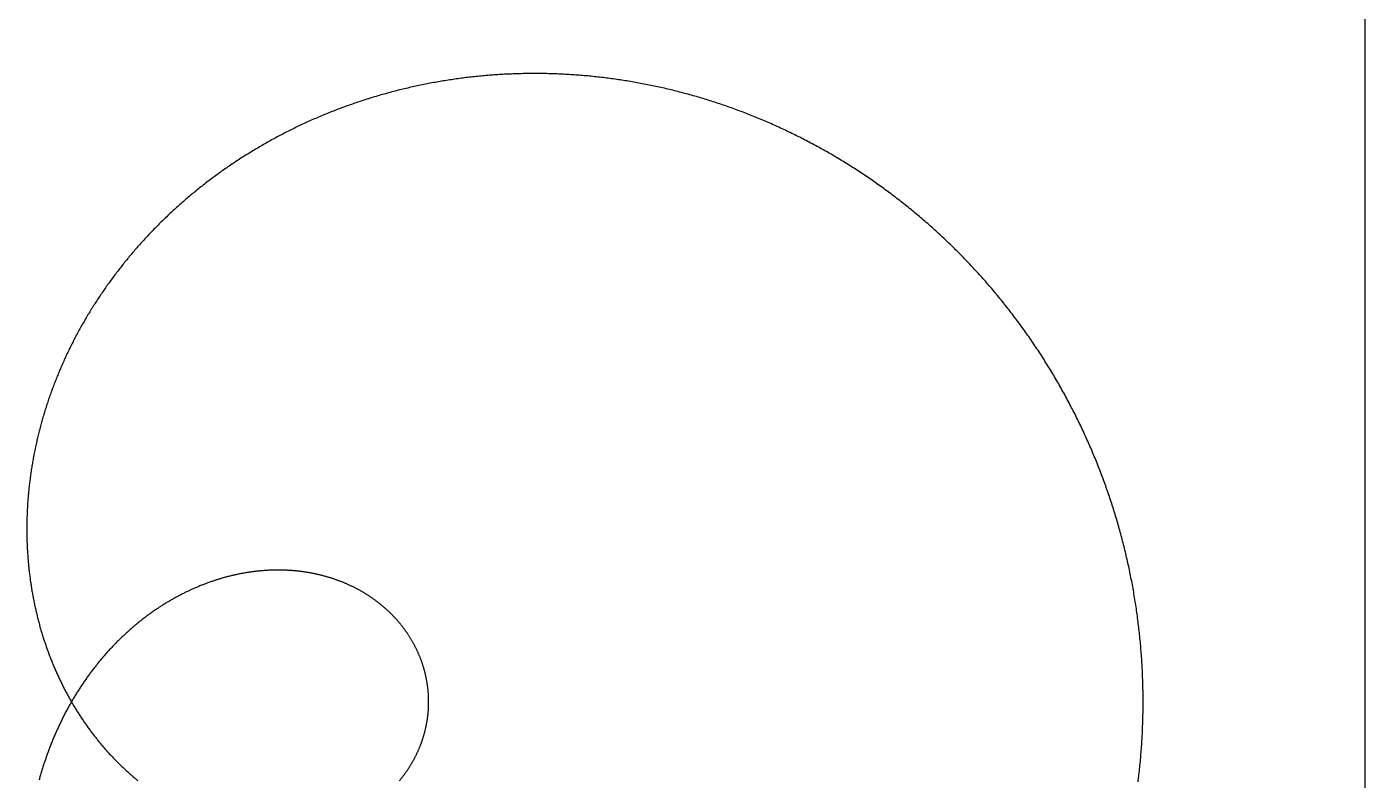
# Model space of a CAD drawing. Header units: metres. Extents: x 0 to 80, y 0 to 80.
# Drawn here: x 57.13 to 80, y 38.66 to 51.54 of the extents above; entities that cross this region are included whole.
import ezdxf

# ---------------------------------------------------------------- set-up
doc = ezdxf.new("R2010")
doc.units = ezdxf.units.M

msp = doc.modelspace()

# ---------------------------------------------------------------- linework, layer by layer
msp.add_line((80, 0), (80, 80))
at = {"layer": 'ENGRAVE'}
for points in [[(76.118854, 38.629493), (76.122793, 38.661192), (76.12664, 38.692903), (76.130395, 38.724626), (76.134058, 38.756361), (76.137628, 38.788107), (76.141106, 38.819864), (76.144492, 38.851632), (76.147785, 38.88341), (76.150986, 38.915199), (76.154095, 38.946997), (76.157111, 38.978805), (76.160035, 39.010622), (76.162866, 39.042449), (76.165605, 39.074284), (76.168251, 39.106128), (76.170804, 39.137979), (76.173265, 39.169839), (76.175633, 39.201706), (76.177909, 39.233581), (76.180091, 39.265462), (76.182182, 39.297351), (76.184179, 39.329245), (76.186083, 39.361146), (76.187895, 39.393053), (76.189614, 39.424965), (76.19124, 39.456882), (76.192774, 39.488805), (76.194214, 39.520732), (76.195562, 39.552663), (76.196817, 39.584599), (76.197979, 39.616538), (76.199048, 39.648481), (76.200024, 39.680427), (76.200907, 39.712376), (76.201697, 39.744328), (76.202394, 39.776282), (76.202998, 39.808238), (76.20351, 39.840195), (76.203928, 39.872154), (76.204253, 39.904115), (76.204486, 39.936076), (76.204625, 39.968038), (76.204672, 40), (76.204625, 40.031962), (76.204486, 40.063924), (76.204253, 40.095885), (76.203928, 40.127846), (76.20351, 40.159805), (76.202998, 40.191762), (76.202394, 40.223718), (76.201697, 40.255672), (76.200907, 40.287624), (76.200024, 40.319573), (76.199048, 40.351519), (76.197979, 40.383462), (76.196817, 40.415401), (76.195562, 40.447337), (76.194214, 40.479268), (76.192774, 40.511195), (76.19124, 40.543118), (76.189614, 40.575035), (76.187895, 40.606947), (76.186083, 40.638854), (76.184179, 40.670755), (76.182182, 40.702649), (76.180091, 40.734538), (76.177909, 40.766419), (76.175633, 40.798294), (76.173265, 40.830161), (76.170804, 40.862021), (76.168251, 40.893872), (76.165605, 40.925716), (76.162866, 40.957551), (76.160035, 40.989378), (76.157111, 41.021195), (76.154095, 41.053003), (76.150986, 41.084801), (76.147785, 41.11659), (76.144492, 41.148368), (76.141106, 41.180136), (76.137628, 41.211893), (76.134058, 41.243639), (76.130395, 41.275374), (76.12664, 41.307097), (76.122793, 41.338808), (76.118854, 41.370507), (76.114823, 41.402193), (76.1107, 41.433866), (76.106485, 41.465527), (76.102178, 41.497174), (76.097778, 41.528807), (76.093287, 41.560426), (76.088705, 41.592032), (76.08403, 41.623622), (76.079264, 41.655198), (76.074406, 41.686759), (76.069456, 41.718304), (76.064415, 41.749833), (76.059282, 41.781347), (76.054058, 41.812844), (76.048743, 41.844325), (76.043336, 41.875789), (76.037838, 41.907236), (76.032248, 41.938665), (76.026567, 41.970077), (76.020796, 42.001471), (76.014933, 42.032846), (76.008979, 42.064203), (76.002934, 42.095541), (75.996798, 42.12686), (75.990572, 42.15816), (75.984255, 42.18944), (75.977847, 42.2207), (75.971348, 42.251939), (75.964759, 42.283158), (75.958079, 42.314357), (75.951309, 42.345534), (75.944449, 42.376689), (75.937498, 42.407824), (75.930457, 42.438936), (75.923326, 42.470026), (75.916105, 42.501093), (75.908794, 42.532137), (75.901393, 42.563159), (75.893902, 42.594157), (75.886321, 42.625131), (75.878651, 42.656082), (75.870891, 42.687008), (75.863042, 42.71791), (75.855103, 42.748787), (75.847075, 42.779639), (75.838957, 42.810465), (75.830751, 42.841266), (75.822455, 42.872042), (75.81407, 42.902791), (75.805596, 42.933513), (75.797034, 42.964209), (75.788382, 42.994878), (75.779642, 43.025519), (75.770814, 43.056133), (75.761897, 43.086719), (75.752891, 43.117277), (75.743798, 43.147806), (75.734616, 43.178307), (75.725346, 43.208779), (75.715988, 43.239222), (75.706542, 43.269635), (75.697008, 43.300019), (75.687386, 43.330372), (75.677677, 43.360695), (75.66788, 43.390988), (75.657996, 43.421249), (75.648025, 43.45148), (75.637966, 43.481679), (75.627821, 43.511846), (75.617588, 43.541982), (75.607268, 43.572085), (75.596862, 43.602156), (75.586369, 43.632194), (75.575789, 43.662199), (75.565123, 43.69217), (75.55437, 43.722108), (75.543531, 43.752013), (75.532606, 43.781883), (75.521595, 43.811718), (75.510498, 43.841519), (75.499316, 43.871285), (75.488047, 43.901016), (75.476693, 43.930712), (75.465254, 43.960371), (75.453729, 43.989995), (75.44212, 44.019583), (75.430425, 44.049134), (75.418645, 44.078648), (75.40678, 44.108125), (75.39483, 44.137565), (75.382796, 44.166967), (75.370677, 44.196331), (75.358474, 44.225657), (75.346187, 44.254945), (75.333816, 44.284195), (75.321361, 44.313405), (75.308822, 44.342576), (75.296199, 44.371708), (75.283492, 44.4008), (75.270702, 44.429852), (75.257829, 44.458864), (75.244873, 44.487836), (75.231833, 44.516766), (75.218711, 44.545656), (75.205506, 44.574505), (75.192218, 44.603312), (75.178848, 44.632077), (75.165395, 44.660801), (75.15186, 44.689482), (75.138243, 44.71812), (75.124544, 44.746716), (75.110763, 44.775269), (75.096901, 44.803778), (75.082957, 44.832244), (75.068931, 44.860667), (75.054825, 44.889045), (75.040637, 44.917379), (75.026368, 44.945668), (75.012019, 44.973912), (74.997589, 45.002112), (74.983078, 45.030266), (74.968487, 45.058375), (74.953816, 45.086438), (74.939065, 45.114454), (74.924233, 45.142425), (74.909322, 45.170349), (74.894332, 45.198226), (74.879262, 45.226056), (74.864113, 45.253839), (74.848884, 45.281575), (74.833577, 45.309262), (74.818191, 45.336902), (74.802726, 45.364493), (74.787182, 45.392036), (74.771561, 45.41953), (74.755861, 45.446975), (74.740083, 45.474371), (74.724227, 45.501718), (74.708294, 45.529015), (74.692283, 45.556261), (74.676194, 45.583458), (74.660029, 45.610604), (74.643786, 45.6377), (74.627467, 45.664744), (74.61107, 45.691738), (74.594598, 45.71868), (74.578049, 45.745571), (74.561423, 45.772409), (74.544722, 45.799196), (74.527945, 45.82593), (74.511092, 45.852612), (74.494164, 45.879241), (74.47716, 45.905817), (74.460081, 45.932339), (74.442927, 45.958808), (74.425699, 45.985224), (74.408396, 46.011586), (74.391018, 46.037893), (74.373566, 46.064146), (74.35604, 46.090344), (74.33844, 46.116488), (74.320766, 46.142576), (74.303019, 46.168609), (74.285198, 46.194587), (74.267305, 46.220509), (74.249338, 46.246374), (74.231298, 46.272184), (74.213186, 46.297937), (74.195001, 46.323634), (74.176744, 46.349273), (74.158415, 46.374856), (74.140014, 46.400381), (74.121542, 46.425849), (74.102997, 46.451259), (74.084382, 46.476611), (74.065695, 46.501904), (74.046938, 46.52714), (74.028109, 46.552316), (74.009211, 46.577434), (73.990241, 46.602493), (73.971202, 46.627492), (73.952093, 46.652432), (73.932914, 46.677313), (73.913665, 46.702133), (73.894347, 46.726893), (73.87496, 46.751593), (73.855504, 46.776233), (73.835979, 46.800811), (73.816385, 46.825329), (73.796723, 46.849785), (73.776993, 46.87418), (73.757195, 46.898513), (73.737329, 46.922785), (73.717395, 46.946994), (73.697394, 46.971142), (73.677326, 46.995227), (73.657191, 47.019249), (73.63699, 47.043208), (73.616721, 47.067105), (73.596387, 47.090938), (73.575986, 47.114708), (73.555519, 47.138414), (73.534987, 47.162056), (73.514389, 47.185634), (73.493726, 47.209148), (73.472997, 47.232597), (73.452204, 47.255982), (73.431346, 47.279302), (73.410424, 47.302557), (73.389437, 47.325747), (73.368387, 47.348871), (73.347273, 47.37193), (73.326095, 47.394923), (73.304853, 47.41785), (73.283549, 47.44071), (73.262181, 47.463505), (73.240751, 47.486232), (73.219258, 47.508893), (73.197703, 47.531487), (73.176086, 47.554014), (73.154408, 47.576474), (73.132667, 47.598866), (73.110865, 47.62119), (73.089002, 47.643447), (73.067078, 47.665635), (73.045093, 47.687755), (73.023048, 47.709807), (73.000942, 47.73179), (72.978777, 47.753704), (72.956551, 47.77555), (72.934266, 47.797326), (72.911922, 47.819032), (72.889518, 47.84067), (72.867056, 47.862237), (72.844534, 47.883735), (72.821955, 47.905163), (72.799317, 47.92652), (72.776621, 47.947807), (72.753867, 47.969024), (72.731056, 47.99017), (72.708187, 48.011245), (72.685261, 48.032248), (72.662279, 48.053181), (72.63924, 48.074042), (72.616144, 48.094832), (72.592993, 48.115549), (72.569785, 48.136195), (72.546522, 48.156769), (72.523203, 48.17727), (72.499829, 48.1977), (72.4764, 48.218056), (72.452916, 48.23834), (72.429378, 48.258551), (72.405786, 48.278688), (72.382139, 48.298753), (72.358439, 48.318744), (72.334686, 48.338662), (72.310879, 48.358505), (72.287019, 48.378275), (72.263106, 48.397971), (72.23914, 48.417593), (72.215123, 48.437141), (72.191053, 48.456613), (72.166931, 48.476012), (72.142758, 48.495335), (72.118533, 48.514584), (72.094257, 48.533757), (72.069931, 48.552856), (72.045554, 48.571878), (72.021126, 48.590826), (71.996648, 48.609697), (71.972121, 48.628493), (71.947544, 48.647213), (71.922917, 48.665856), (71.898242, 48.684424), (71.873517, 48.702914), (71.848744, 48.721329), (71.823922, 48.739666), (71.799053, 48.757927), (71.774135, 48.776111), (71.74917, 48.794218), (71.724157, 48.812247), (71.699098, 48.830199), (71.673991, 48.848074), (71.648838, 48.86587), (71.623639, 48.883589), (71.598393, 48.90123), (71.573102, 48.918793), (71.547765, 48.936278), (71.522382, 48.953685), (71.496955, 48.971013), (71.471483, 48.988262), (71.445966, 49.005433), (71.420405, 49.022524), (71.394799, 49.039537), (71.36915, 49.056471), (71.343458, 49.073325), (71.317722, 49.0901), (71.291943, 49.106796), (71.266122, 49.123412), (71.240258, 49.139948), (71.214351, 49.156404), (71.188403, 49.172781), (71.162413, 49.189077), (71.136382, 49.205293), (71.110309, 49.221429), (71.084195, 49.237484), (71.058041, 49.253459), (71.031846, 49.269353), (71.005611, 49.285167), (70.979337, 49.300899), (70.953022, 49.316551), (70.926669, 49.332121), (70.900276, 49.34761), (70.873844, 49.363018), (70.847374, 49.378344), (70.820866, 49.393589), (70.794319, 49.408752), (70.767735, 49.423833), (70.741113, 49.438832), (70.714454, 49.45375), (70.687758, 49.468585), (70.661026, 49.483338), (70.634257, 49.498009), (70.607451, 49.512597), (70.58061, 49.527103), (70.553734, 49.541527), (70.526822, 49.555867), (70.499874, 49.570125), (70.472892, 49.5843), (70.445876, 49.598392), (70.418825, 49.612401), (70.39174, 49.626327), (70.364622, 49.640169), (70.33747, 49.653929), (70.310285, 49.667604), (70.283067, 49.681196), (70.255816, 49.694705), (70.228533, 49.70813), (70.201217, 49.721471), (70.17387, 49.734728), (70.146492, 49.747901), (70.119082, 49.760991), (70.091641, 49.773996), (70.064169, 49.786917), (70.036667, 49.799753), (70.009135, 49.812505), (69.981573, 49.825173), (69.953981, 49.837756), (69.92636, 49.850255), (69.898709, 49.862669), (69.87103, 49.874998), (69.843323, 49.887242), (69.815587, 49.899401), (69.787823, 49.911476), (69.760031, 49.923465), (69.732212, 49.935369), (69.704366, 49.947188), (69.676493, 49.958922), (69.648593, 49.97057), (69.620667, 49.982133), (69.592715, 49.993611), (69.564737, 50.005003), (69.536734, 50.016309), (69.508705, 50.02753), (69.480652, 50.038665), (69.452573, 50.049714), (69.424471, 50.060677), (69.396344, 50.071555), (69.368194, 50.082346), (69.34002, 50.093051), (69.311822, 50.103671), (69.283602, 50.114204), (69.255359, 50.124651), (69.227094, 50.135011), (69.198806, 50.145286), (69.170496, 50.155474), (69.142165, 50.165575), (69.113813, 50.17559), (69.085439, 50.185519), (69.057045, 50.195361), (69.028631, 50.205117), (69.000196, 50.214785), (68.971741, 50.224367), (68.943267, 50.233863), (68.914773, 50.243271), (68.88626, 50.252593), (68.857728, 50.261828), (68.829178, 50.270976), (68.80061, 50.280037), (68.772024, 50.289011), (68.74342, 50.297897), (68.714798, 50.306697), (68.68616, 50.31541), (68.657505, 50.324035), (68.628833, 50.332574), (68.600145, 50.341025), (68.571441, 50.349389), (68.542721, 50.357666), (68.513986, 50.365855), (68.485236, 50.373957), (68.456471, 50.381971), (68.427691, 50.389899), (68.398897, 50.397738), (68.37009, 50.405491), (68.341268, 50.413155), (68.312433, 50.420733), (68.283585, 50.428223), (68.254724, 50.435625), (68.22585, 50.442939), (68.196964, 50.450166), (68.168066, 50.457306), (68.139156, 50.464358), (68.110235, 50.471322), (68.081303, 50.478198), (68.05236, 50.484987), (68.023406, 50.491688), (67.994442, 50.498302), (67.965468, 50.504828), (67.936484, 50.511266), (67.90749, 50.517616), (67.878488, 50.523878), (67.849476, 50.530053), (67.820456, 50.53614), (67.791428, 50.542139), (67.762391, 50.54805), (67.733347, 50.553874), (67.704295, 50.55961), (67.675236, 50.565258), (67.64617, 50.570818), (67.617098, 50.57629), (67.588019, 50.581675), (67.558934, 50.586972), (67.529843, 50.59218), (67.500746, 50.597302), (67.471645, 50.602335), (67.442538, 50.60728), (67.413427, 50.612138), (67.384312, 50.616908), (67.355192, 50.62159), (67.326069, 50.626185), (67.296942, 50.630691), (67.267811, 50.63511), (67.238678, 50.639442), (67.209542, 50.643685), (67.180404, 50.647841), (67.151263, 50.651909), (67.122121, 50.655889), (67.092977, 50.659782), (67.063832, 50.663587), (67.034686, 50.667304), (67.005539, 50.670934), (66.976391, 50.674476), (66.947244, 50.677931), (66.918096, 50.681298), (66.888949, 50.684577), (66.859803, 50.687769), (66.830658, 50.690873), (66.801514, 50.69389), (66.772371, 50.69682), (66.74323, 50.699662), (66.714092, 50.702417), (66.684955, 50.705084), (66.655822, 50.707664), (66.626691, 50.710157), (66.597563, 50.712562), (66.568439, 50.71488), (66.539319, 50.717111), (66.510203, 50.719255), (66.481091, 50.721312), (66.451983, 50.723282), (66.422881, 50.725164), (66.393784, 50.72696), (66.364692, 50.728668), (66.335606, 50.73029), (66.306525, 50.731824), (66.277452, 50.733272), (66.248384, 50.734633), (66.219324, 50.735907), (66.19027, 50.737095), (66.161224, 50.738196), (66.132186, 50.73921), (66.103155, 50.740137), (66.074133, 50.740978), (66.045119, 50.741733), (66.016114, 50.742401), (65.987118, 50.742983), (65.958132, 50.743478), (65.929154, 50.743887), (65.900187, 50.74421), (65.87123, 50.744446), (65.842283, 50.744597), (65.813347, 50.744661), (65.784422, 50.744639), (65.755509, 50.744532), (65.726606, 50.744338), (65.697716, 50.744059), (65.668837, 50.743694), (65.639971, 50.743243), (65.611118, 50.742706), (65.582277, 50.742084), (65.55345, 50.741376), (65.524635, 50.740583), (65.495835, 50.739705), (65.467049, 50.738741), (65.438276, 50.737692), (65.409519, 50.736558), (65.380776, 50.735338), (65.352048, 50.734034), (65.323335, 50.732644), (65.294638, 50.73117), (65.265957, 50.72961), (65.237292, 50.727967), (65.208644, 50.726238), (65.180012, 50.724425), (65.151397, 50.722527), (65.122799, 50.720544), (65.094218, 50.718478), (65.065656, 50.716327), (65.037111, 50.714092), (65.008585, 50.711772), (64.980077, 50.709369), (64.951588, 50.706882), (64.923118, 50.70431), (64.894667, 50.701655), (64.866236, 50.698917), (64.837825, 50.696094), (64.809434, 50.693188), (64.781063, 50.690199), (64.752713, 50.687126), (64.724384, 50.68397), (64.696076, 50.680731), (64.66779, 50.677409), (64.639525, 50.674003), (64.611282, 50.670515), (64.583062, 50.666944), (64.554863, 50.66329), (64.526688, 50.659554), (64.498536, 50.655735), (64.470407, 50.651834), (64.442301, 50.64785), (64.414219, 50.643784), (64.386162, 50.639636), (64.358128, 50.635406), (64.33012, 50.631094), (64.302136, 50.6267), (64.274177, 50.622225), (64.246243, 50.617668), (64.218335, 50.613029), (64.190453, 50.608309), (64.162597, 50.603508), (64.134768, 50.598625), (64.106965, 50.593662), (64.079189, 50.588617), (64.05144, 50.583492), (64.023718, 50.578286), (63.996024, 50.572999), (63.968358, 50.567632), (63.94072, 50.562184), (63.913111, 50.556656), (63.88553, 50.551048), (63.857978, 50.54536), (63.830455, 50.539592), (63.802962, 50.533744), (63.775498, 50.527816), (63.748064, 50.521809), (63.72066, 50.515722), (63.693287, 50.509556), (63.665944, 50.503311), (63.638632, 50.496987), (63.611352, 50.490583), (63.584103, 50.484101), (63.556885, 50.47754), (63.529699, 50.470901), (63.502546, 50.464183), (63.475425, 50.457386), (63.448336, 50.450512), (63.42128, 50.443559), (63.394258, 50.436529), (63.367268, 50.42942), (63.340313, 50.422234), (63.313391, 50.414971), (63.286503, 50.40763), (63.25965, 50.400211), (63.232831, 50.392716), (63.206047, 50.385144), (63.179298, 50.377494), (63.152584, 50.369768), (63.125906, 50.361965), (63.099263, 50.354086), (63.072657, 50.346131), (63.046086, 50.338099), (63.019552, 50.329991), (62.993055, 50.321808), (62.966595, 50.313548), (62.940172, 50.305213), (62.913786, 50.296803), (62.887439, 50.288317), (62.861128, 50.279756), (62.834856, 50.27112), (62.808623, 50.262409), (62.782428, 50.253624), (62.756271, 50.244763), (62.730154, 50.235829), (62.704076, 50.22682), (62.678038, 50.217737), (62.652039, 50.20858), (62.62608, 50.199349), (62.600162, 50.190044), (62.574283, 50.180666), (62.548446, 50.171215), (62.522649, 50.16169), (62.496894, 50.152092), (62.471179, 50.142422), (62.445506, 50.132678), (62.419875, 50.122862), (62.394286, 50.112974), (62.36874, 50.103013), (62.343235, 50.092981), (62.317773, 50.082876), (62.292354, 50.0727), (62.266979, 50.062452), (62.241646, 50.052132), (62.216357, 50.041741), (62.191112, 50.031279), (62.165911, 50.020747), (62.140754, 50.010143), (62.115641, 49.999469), (62.090573, 49.988724), (62.06555, 49.977909), (62.040572, 49.967024), (62.015639, 49.956069), (61.990751, 49.945044), (61.96591, 49.933949), (61.941114, 49.922786), (61.916364, 49.911552), (61.891661, 49.90025), (61.867004, 49.888879), (61.842394, 49.877439), (61.817831, 49.865931), (61.793315, 49.854354), (61.768846, 49.842709), (61.744425, 49.830996), (61.720052, 49.819215), (61.695727, 49.807367), (61.67145, 49.795451), (61.647221, 49.783467), (61.623041, 49.771417), (61.59891, 49.759299), (61.574828, 49.747115), (61.550795, 49.734864), (61.526812, 49.722547), (61.502878, 49.710164), (61.478994, 49.697714), (61.45516, 49.685199), (61.431376, 49.672618), (61.407642, 49.659972), (61.38396, 49.64726), (61.360328, 49.634483), (61.336747, 49.621642), (61.313217, 49.608735), (61.289739, 49.595764), (61.266312, 49.582729), (61.242937, 49.56963), (61.219614, 49.556466), (61.196343, 49.543239), (61.173125, 49.529949), (61.149959, 49.516595), (61.126846, 49.503177), (61.103785, 49.489697), (61.080778, 49.476154), (61.057825, 49.462549), (61.034924, 49.448881), (61.012078, 49.43515), (60.989285, 49.421358), (60.966547, 49.407504), (60.943862, 49.393589), (60.921232, 49.379612), (60.898657, 49.365573), (60.876136, 49.351474), (60.853671, 49.337314), (60.83126, 49.323094), (60.808905, 49.308813), (60.786606, 49.294471), (60.764362, 49.28007), (60.742174, 49.265609), (60.720042, 49.251089), (60.697966, 49.236509), (60.675947, 49.22187), (60.653984, 49.207171), (60.632078, 49.192415), (60.610229, 49.177599), (60.588437, 49.162726), (60.566702, 49.147794), (60.545025, 49.132804), (60.523405, 49.117757), (60.501844, 49.102652), (60.48034, 49.087489), (60.458894, 49.07227), (60.437506, 49.056994), (60.416177, 49.041661), (60.394907, 49.026272), (60.373695, 49.010826), (60.352543, 48.995325), (60.331449, 48.979767), (60.310415, 48.964154), (60.28944, 48.948486), (60.268525, 48.932763), (60.247669, 48.916984), (60.226873, 48.901151), (60.206138, 48.885264), (60.185463, 48.869322), (60.164848, 48.853326), (60.144294, 48.837276), (60.1238, 48.821173), (60.103367, 48.805016), (60.082996, 48.788806), (60.062685, 48.772543), (60.042436, 48.756227), (60.022248, 48.739859), (60.002122, 48.723439), (59.982058, 48.706966), (59.962055, 48.690442), (59.942115, 48.673866), (59.922237, 48.657238), (59.902421, 48.64056), (59.882668, 48.62383), (59.862978, 48.60705), (59.84335, 48.590219), (59.823785, 48.573338), (59.804284, 48.556407), (59.784845, 48.539426), (59.76547, 48.522395), (59.746159, 48.505315), (59.726911, 48.488186), (59.707727, 48.471009), (59.688607, 48.453782), (59.669551, 48.436507), (59.650559, 48.419184), (59.631632, 48.401813), (59.612769, 48.384394), (59.593971, 48.366927), (59.575237, 48.349413), (59.556569, 48.331853), (59.537965, 48.314245), (59.519427, 48.296591), (59.500953, 48.27889), (59.482546, 48.261144), (59.464203, 48.243351), (59.445927, 48.225513), (59.427716, 48.207629), (59.409571, 48.1897), (59.391493, 48.171727), (59.37348, 48.153708), (59.355534, 48.135645), (59.337654, 48.117538), (59.319841, 48.099387), (59.302094, 48.081192), (59.284414, 48.062954), (59.266801, 48.044672), (59.249255, 48.026348), (59.231776, 48.00798), (59.214365, 47.98957), (59.197021, 47.971118), (59.179744, 47.952623), (59.162535, 47.934087), (59.145394, 47.915509), (59.12832, 47.89689), (59.111315, 47.87823), (59.094377, 47.859529), (59.077508, 47.840787), (59.060707, 47.822005), (59.043974, 47.803182), (59.02731, 47.78432), (59.010714, 47.765418), (58.994187, 47.746477), (58.977729, 47.727497), (58.96134, 47.708477), (58.94502, 47.689419), (58.928769, 47.670323), (58.912587, 47.651188), (58.896474, 47.632016), (58.880431, 47.612806), (58.864457, 47.593558), (58.848553, 47.574273), (58.832719, 47.554951), (58.816955, 47.535593), (58.80126, 47.516198), (58.785635, 47.496767), (58.770081, 47.4773), (58.754597, 47.457797), (58.739183, 47.438259), (58.723839, 47.418685), (58.708566, 47.399077), (58.693363, 47.379433), (58.678231, 47.359756), (58.66317, 47.340044), (58.648179, 47.320298), (58.63326, 47.300519), (58.618411, 47.280706), (58.603634, 47.26086), (58.588927, 47.240981), (58.574292, 47.221069), (58.559728, 47.201125), (58.545236, 47.181148), (58.530815, 47.16114), (58.516465, 47.1411), (58.502188, 47.121028), (58.487982, 47.100926), (58.473847, 47.080792), (58.459785, 47.060628), (58.445794, 47.040433), (58.431876, 47.020208), (58.418029, 46.999953), (58.404255, 46.979669), (58.390553, 46.959355), (58.376923, 46.939012), (58.363366, 46.91864), (58.349881, 46.898239), (58.336468, 46.87781), (58.323128, 46.857353), (58.309861, 46.836868), (58.296666, 46.816355), (58.283544, 46.795815), (58.270495, 46.775248), (58.257519, 46.754654), (58.244616, 46.734034), (58.231786, 46.713387), (58.219028, 46.692714), (58.206344, 46.672015), (58.193734, 46.651291), (58.181196, 46.630541), (58.168731, 46.609766), (58.15634, 46.588966), (58.144023, 46.568142), (58.131779, 46.547294), (58.119608, 46.526421), (58.107511, 46.505525), (58.095487, 46.484605), (58.083537, 46.463662), (58.071661, 46.442696), (58.059859, 46.421708), (58.04813, 46.400697), (58.036475, 46.379663), (58.024894, 46.358608), (58.013387, 46.337531), (58.001954, 46.316432), (57.990595, 46.295312), (57.97931, 46.274172), (57.968099, 46.25301), (57.956962, 46.231829), (57.945899, 46.210627), (57.934911, 46.189405), (57.923997, 46.168163), (57.913157, 46.146903), (57.902391, 46.125623), (57.8917, 46.104324), (57.881083, 46.083007), (57.870541, 46.061671), (57.860073, 46.040317), (57.849679, 46.018945), (57.83936, 45.997556), (57.829116, 45.97615), (57.818946, 45.954726), (57.80885, 45.933286), (57.79883, 45.911829), (57.788884, 45.890356), (57.779012, 45.868867), (57.769215, 45.847363), (57.759493, 45.825842), (57.749846, 45.804307), (57.740273, 45.782756), (57.730776, 45.761191), (57.721352, 45.739612), (57.712004, 45.718018), (57.702731, 45.69641), (57.693532, 45.674789), (57.684408, 45.653155), (57.67536, 45.631507), (57.666385, 45.609846), (57.657486, 45.588173), (57.648662, 45.566487), (57.639913, 45.544789), (57.631238, 45.52308), (57.622639, 45.501359), (57.614114, 45.479626), (57.605665, 45.457883), (57.59729, 45.436128), (57.58899, 45.414363), (57.580766, 45.392588), (57.572616, 45.370803), (57.564541, 45.349008), (57.556541, 45.327204), (57.548616, 45.30539), (57.540766, 45.283568), (57.532991, 45.261736), (57.525291, 45.239896), (57.517666, 45.218048), (57.510116, 45.196192), (57.50264, 45.174329), (57.49524, 45.152458), (57.487915, 45.13058), (57.480664, 45.108695), (57.473489, 45.086803), (57.466388, 45.064905), (57.459363, 45.043), (57.452412, 45.02109), (57.445536, 44.999175), (57.438735, 44.977254), (57.432008, 44.955327), (57.425357, 44.933396), (57.41878, 44.911461), (57.412278, 44.889521), (57.405851, 44.867577), (57.399499, 44.845629), (57.393222, 44.823678), (57.387019, 44.801723), (57.380891, 44.779766), (57.374837, 44.757805), (57.368858, 44.735843), (57.362954, 44.713877), (57.357125, 44.69191), (57.35137, 44.669941), (57.345689, 44.647971), (57.340083, 44.625999), (57.334552, 44.604027), (57.329095, 44.582054), (57.323712, 44.56008), (57.318404, 44.538106), (57.31317, 44.516132), (57.308011, 44.494158), (57.302926, 44.472185), (57.297915, 44.450213), (57.292978, 44.428242), (57.288116, 44.406272), (57.283328, 44.384304), (57.278614, 44.362337), (57.273974, 44.340373), (57.269408, 44.318411), (57.264916, 44.296452), (57.260498, 44.274495), (57.256154, 44.252542), (57.251883, 44.230591), (57.247687, 44.208645), (57.243564, 44.186702), (57.239516, 44.164764), (57.23554, 44.14283), (57.231639, 44.1209), (57.227811, 44.098976), (57.224057, 44.077056), (57.220376, 44.055142), (57.216768, 44.033233), (57.213234, 44.011331), (57.209774, 43.989434), (57.206386, 43.967544), (57.203072, 43.94566), (57.199831, 43.923784), (57.196663, 43.901914), (57.193569, 43.880052), (57.190547, 43.858198), (57.187598, 43.836351), (57.184722, 43.814512), (57.181919, 43.792682), (57.179189, 43.770861), (57.176531, 43.749048), (57.173946, 43.727244), (57.171434, 43.70545), (57.168994, 43.683666), (57.166626, 43.661891), (57.164331, 43.640126), (57.162108, 43.618372), (57.159958, 43.596628), (57.15788, 43.574896), (57.155873, 43.553174), (57.153939, 43.531463), (57.152077, 43.509765), (57.150286, 43.488078), (57.148568, 43.466403), (57.146921, 43.44474), (57.145346, 43.42309), (57.143842, 43.401453), (57.14241, 43.379828), (57.14105, 43.358217), (57.13976, 43.33662), (57.138542, 43.315036), (57.137396, 43.293466), (57.13632, 43.271911), (57.135315, 43.25037), (57.134382, 43.228844), (57.133519, 43.207333), (57.132727, 43.185836), (57.132006, 43.164356), (57.131355, 43.142891), (57.130775, 43.121442), (57.130265, 43.100009), (57.129826, 43.078593), (57.129456, 43.057193), (57.129157, 43.03581), (57.128929, 43.014444), (57.12877, 42.993096), (57.128681, 42.971765), (57.128661, 42.950452), (57.128712, 42.929157), (57.128832, 42.90788), (57.129022, 42.886622), (57.129281, 42.865383), (57.129609, 42.844162), (57.130007, 42.822961), (57.130474, 42.801779), (57.131009, 42.780617), (57.131614, 42.759475), (57.132288, 42.738353), (57.13303, 42.717252), (57.133841, 42.696171), (57.13472, 42.675111), (57.135668, 42.654072), (57.136684, 42.633054), (57.137768, 42.612058), (57.138921, 42.591083), (57.140141, 42.570131), (57.14143, 42.549201), (57.142786, 42.528293), (57.144209, 42.507408), (57.145701, 42.486546), (57.147259, 42.465707), (57.148885, 42.444891), (57.150579, 42.424099), (57.152339, 42.403331), (57.154166, 42.382587), (57.156061, 42.361867), (57.158021, 42.341172), (57.160049, 42.320501), (57.162143, 42.299855), (57.164304, 42.279234), (57.166531, 42.258639), (57.168823, 42.238069), (57.171182, 42.217525), (57.173607, 42.197008), (57.176098, 42.176516), (57.178655, 42.156051), (57.181276, 42.135612), (57.183964, 42.115201), (57.186717, 42.094817), (57.189534, 42.074459), (57.192417, 42.05413), (57.195365, 42.033828), (57.198378, 42.013555), (57.201455, 41.993309), (57.204597, 41.973092), (57.207803, 41.952904), (57.211074, 41.932744), (57.214408, 41.912613), (57.217807, 41.892512), (57.221269, 41.872441), (57.224796, 41.852398), (57.228386, 41.832386), (57.232039, 41.812404), (57.235756, 41.792453), (57.239536, 41.772532), (57.243379, 41.752641), (57.247284, 41.732782), (57.251253, 41.712954), (57.255284, 41.693157), (57.259378, 41.673392), (57.263534, 41.653658), (57.267753, 41.633957), (57.272033, 41.614287), (57.276376, 41.594651), (57.28078, 41.575046), (57.285246, 41.555475), (57.289773, 41.535936), (57.294362, 41.516431), (57.299012, 41.49696), (57.303723, 41.477521), (57.308495, 41.458117), (57.313328, 41.438747), (57.318221, 41.419411), (57.323175, 41.400109), (57.328189, 41.380842), (57.333263, 41.36161), (57.338397, 41.342413), (57.343592, 41.323251), (57.348846, 41.304125), (57.354159, 41.285034), (57.359532, 41.265979), (57.364964, 41.24696), (57.370455, 41.227977), (57.376005, 41.20903), (57.381614, 41.19012), (57.387282, 41.171247), (57.393007, 41.152411), (57.398792, 41.133612), (57.404634, 41.11485), (57.410535, 41.096126), (57.416493, 41.07744), (57.422509, 41.058791), (57.428582, 41.040181), (57.434713, 41.021609), (57.4409, 41.003075), (57.447145, 40.98458), (57.453447, 40.966124), (57.459805, 40.947707), (57.46622, 40.929329), (57.472692, 40.91099), (57.479219, 40.892691), (57.485802, 40.874432), (57.492442, 40.856213), (57.499136, 40.838034), (57.505887, 40.819895), (57.512693, 40.801797), (57.519554, 40.783739), (57.526469, 40.765722), (57.53344, 40.747746), (57.540465, 40.729812), (57.547545, 40.711919), (57.554679, 40.694067), (57.561868, 40.676257), (57.56911, 40.658489), (57.576406, 40.640763), (57.583755, 40.623079), (57.591158, 40.605438), (57.598614, 40.587839), (57.606124, 40.570283), (57.613686, 40.55277), (57.6213, 40.535301), (57.628968, 40.517874), (57.636687, 40.500491), (57.644459, 40.483151), (57.652283, 40.465855), (57.660159, 40.448603), (57.668086, 40.431396), (57.676065, 40.414232), (57.684095, 40.397113), (57.692176, 40.380038), (57.700307, 40.363009), (57.70849, 40.346024), (57.716723, 40.329084), (57.725006, 40.31219), (57.73334, 40.295341), (57.741723, 40.278537), (57.750157, 40.261779), (57.758639, 40.245068), (57.767172, 40.228402), (57.775753, 40.211782), (57.784383, 40.195209), (57.793062, 40.178682), (57.80179, 40.162202), (57.810567, 40.145768), (57.819391, 40.129382), (57.828264, 40.113043), (57.837184, 40.096751), (57.846152, 40.080506), (57.855167, 40.064309), (57.86423, 40.04816), (57.87334, 40.032059), (57.882497, 40.016005), (57.8917, 40), (57.90095, 39.984043), (57.910246, 39.968135), (57.919589, 39.952275), (57.928977, 39.936464), (57.938411, 39.920701), (57.94789, 39.904988), (57.957415, 39.889324), (57.966984, 39.87371), (57.976599, 39.858144), (57.986258, 39.842629), (57.995962, 39.827163), (58.00571, 39.811747), (58.015503, 39.796381), (58.025339, 39.781065), (58.035219, 39.765799), (58.045142, 39.750584), (58.055108, 39.73542), (58.065118, 39.720306), (58.075171, 39.705242), (58.085266, 39.69023), (58.095403, 39.675269), (58.105583, 39.660359), (58.115805, 39.645501), (58.126069, 39.630694), (58.136374, 39.615938), (58.146721, 39.601235), (58.157109, 39.586583), (58.167538, 39.571983), (58.178008, 39.557435), (58.188519, 39.542939), (58.19907, 39.528496), (58.209661, 39.514105), (58.220292, 39.499767), (58.230962, 39.485482), (58.241673, 39.471249), (58.252422, 39.45707), (58.263211, 39.442943), (58.274038, 39.42887), (58.284905, 39.41485), (58.295809, 39.400883), (58.306753, 39.38697), (58.317734, 39.373111), (58.328752, 39.359305), (58.339809, 39.345554), (58.350903, 39.331856), (58.362034, 39.318212), (58.373202, 39.304623), (58.384407, 39.291088), (58.395648, 39.277607), (58.406926, 39.264181), (58.41824, 39.25081), (58.429589, 39.237493), (58.440975, 39.224232), (58.452396, 39.211025), (58.463852, 39.197873), (58.475343, 39.184777), (58.486869, 39.171736), (58.498429, 39.15875), (58.510024, 39.145819), (58.521653, 39.132945), (58.533316, 39.120126), (58.545012, 39.107363), (58.556742, 39.094655), (58.568505, 39.082004), (58.580302, 39.069409), (58.592131, 39.05687), (58.603992, 39.044387), (58.615886, 39.03196), (58.627812, 39.01959), (58.639771, 39.007277), (58.65176, 38.99502), (58.663782, 38.98282), (58.675834, 38.970677), (58.687918, 38.958591), (58.700032, 38.946562), (58.712177, 38.934589), (58.724352, 38.922675), (58.736557, 38.910817), (58.748793, 38.899016), (58.761057, 38.887273), (58.773352, 38.875588), (58.785675, 38.86396), (58.798028, 38.85239), (58.810409, 38.840878), (58.822819, 38.829423), (58.835257, 38.818027), (58.847723, 38.806688), (58.860217, 38.795407), (58.872739, 38.784185), (58.885288, 38.773021), (58.897865, 38.761915), (58.910468, 38.750868), (58.923098, 38.739879), (58.935754, 38.728948), (58.948437, 38.718076), (58.961145, 38.707263), (58.97388, 38.696508), (58.98664, 38.685813), (58.999425, 38.675176), (59.012236, 38.664598), (59.025071, 38.654079)], [(63.499356, 38.653721), (63.506518, 38.662362), (63.513632, 38.671032), (63.520698, 38.679731), (63.527715, 38.688458), (63.534684, 38.697215), (63.541603, 38.705999), (63.548474, 38.714812), (63.555296, 38.723653), (63.562069, 38.732522), (63.568793, 38.741419), (63.575468, 38.750343), (63.582093, 38.759294), (63.588669, 38.768272), (63.595195, 38.777277), (63.601672, 38.786308), (63.608098, 38.795366), (63.614475, 38.80445), (63.620802, 38.81356), (63.627079, 38.822696), (63.633306, 38.831857), (63.639483, 38.841044), (63.645609, 38.850256), (63.651685, 38.859492), (63.65771, 38.868754), (63.663684, 38.87804), (63.669608, 38.88735), (63.675481, 38.896685), (63.681304, 38.906043), (63.687075, 38.915425), (63.692795, 38.924831), (63.698464, 38.934259), (63.704082, 38.943711), (63.709648, 38.953186), (63.715163, 38.962683), (63.720627, 38.972203), (63.726039, 38.981745), (63.731399, 38.991309), (63.736707, 39.000895), (63.741964, 39.010502), (63.747169, 39.020131), (63.752322, 39.02978), (63.757423, 39.039451), (63.762471, 39.049143), (63.767467, 39.058855), (63.772412, 39.068587), (63.777303, 39.078339), (63.782143, 39.088111), (63.786929, 39.097903), (63.791663, 39.107714), (63.796345, 39.117545), (63.800974, 39.127394), (63.80555, 39.137263), (63.810073, 39.14715), (63.814543, 39.157055), (63.81896, 39.166978), (63.823324, 39.176919), (63.827635, 39.186878), (63.831892, 39.196855), (63.836097, 39.206848), (63.840248, 39.216859), (63.844345, 39.226886), (63.848389, 39.236931), (63.85238, 39.246991), (63.856317, 39.257068), (63.8602, 39.26716), (63.86403, 39.277269), (63.867806, 39.287393), (63.871528, 39.297532), (63.875196, 39.307686), (63.87881, 39.317855), (63.88237, 39.328039), (63.885876, 39.338237), (63.889329, 39.348449), (63.892726, 39.358675), (63.89607, 39.368915), (63.899359, 39.379169), (63.902595, 39.389436), (63.905775, 39.399715), (63.908902, 39.410008), (63.911974, 39.420314), (63.914991, 39.430631), (63.917954, 39.440961), (63.920862, 39.451303), (63.923716, 39.461657), (63.926514, 39.472022), (63.929259, 39.482399), (63.931948, 39.492786), (63.934583, 39.503185), (63.937162, 39.513594), (63.939687, 39.524013), (63.942157, 39.534443), (63.944572, 39.544882), (63.946932, 39.555332), (63.949237, 39.56579), (63.951487, 39.576258), (63.953682, 39.586736), (63.955821, 39.597222), (63.957906, 39.607716), (63.959935, 39.618219), (63.961909, 39.62873), (63.963828, 39.639249), (63.965691, 39.649776), (63.9675, 39.66031), (63.969252, 39.670852), (63.97095, 39.6814), (63.972592, 39.691955), (63.974178, 39.702517), (63.975709, 39.713085), (63.977185, 39.72366), (63.978605, 39.73424), (63.97997, 39.744826), (63.981279, 39.755417), (63.982533, 39.766014), (63.98373, 39.776615), (63.984873, 39.787222), (63.98596, 39.797833), (63.986991, 39.808448), (63.987966, 39.819067), (63.988886, 39.82969), (63.98975, 39.840317), (63.990559, 39.850947), (63.991311, 39.86158), (63.992008, 39.872217), (63.99265, 39.882856), (63.993235, 39.893497), (63.993765, 39.904141), (63.994239, 39.914787), (63.994657, 39.925435), (63.99502, 39.936084), (63.995327, 39.946734), (63.995578, 39.957386), (63.995773, 39.968039), (63.995913, 39.978692), (63.995996, 39.989346), (63.996024, 40), (63.995996, 40.010654), (63.995913, 40.021308), (63.995773, 40.031961), (63.995578, 40.042614), (63.995327, 40.053266), (63.99502, 40.063916), (63.994657, 40.074565), (63.994239, 40.085213), (63.993765, 40.095859), (63.993235, 40.106503), (63.99265, 40.117144), (63.992008, 40.127783), (63.991311, 40.13842), (63.990559, 40.149053), (63.98975, 40.159683), (63.988886, 40.17031), (63.987966, 40.180933), (63.986991, 40.191552), (63.98596, 40.202167), (63.984873, 40.212778), (63.98373, 40.223385), (63.982533, 40.233986), (63.981279, 40.244583), (63.97997, 40.255174), (63.978605, 40.26576), (63.977185, 40.27634), (63.975709, 40.286915), (63.974178, 40.297483), (63.972592, 40.308045), (63.97095, 40.3186), (63.969252, 40.329148), (63.9675, 40.33969), (63.965691, 40.350224), (63.963828, 40.360751), (63.961909, 40.37127), (63.959935, 40.381781), (63.957906, 40.392284), (63.955821, 40.402778), (63.953682, 40.413264), (63.951487, 40.423742), (63.949237, 40.43421), (63.946932, 40.444668), (63.944572, 40.455118), (63.942157, 40.465557), (63.939687, 40.475987), (63.937162, 40.486406), (63.934583, 40.496815), (63.931948, 40.507214), (63.929259, 40.517601), (63.926514, 40.527978), (63.923716, 40.538343), (63.920862, 40.548697), (63.917954, 40.559039), (63.914991, 40.569369), (63.911974, 40.579686), (63.908902, 40.589992), (63.905775, 40.600285), (63.902595, 40.610564), (63.899359, 40.620831), (63.89607, 40.631085), (63.892726, 40.641325), (63.889329, 40.651551), (63.885876, 40.661763), (63.88237, 40.671961), (63.87881, 40.682145), (63.875196, 40.692314), (63.871528, 40.702468), (63.867806, 40.712607), (63.86403, 40.722731), (63.8602, 40.73284), (63.856317, 40.742932), (63.85238, 40.753009), (63.848389, 40.763069), (63.844345, 40.773114), (63.840248, 40.783141), (63.836097, 40.793152), (63.831892, 40.803145), (63.827635, 40.813122), (63.823324, 40.823081), (63.81896, 40.833022), (63.814543, 40.842945), (63.810073, 40.85285), (63.80555, 40.862737), (63.800974, 40.872606), (63.796345, 40.882455), (63.791663, 40.892286), (63.786929, 40.902097), (63.782143, 40.911889), (63.777303, 40.921661), (63.772412, 40.931413), (63.767467, 40.941145), (63.762471, 40.950857), (63.757423, 40.960549), (63.752322, 40.97022), (63.747169, 40.979869), (63.741964, 40.989498), (63.736707, 40.999105), (63.731399, 41.008691), (63.726039, 41.018255), (63.720627, 41.027797), (63.715163, 41.037317), (63.709648, 41.046814), (63.704082, 41.056289), (63.698464, 41.065741), (63.692795, 41.075169), (63.687075, 41.084575), (63.681304, 41.093957), (63.675481, 41.103315), (63.669608, 41.11265), (63.663684, 41.12196), (63.65771, 41.131246), (63.651685, 41.140508), (63.645609, 41.149744), (63.639483, 41.158956), (63.633306, 41.168143), (63.627079, 41.177304), (63.620802, 41.18644), (63.614475, 41.19555), (63.608098, 41.204634), (63.601672, 41.213692), (63.595195, 41.222723), (63.588669, 41.231728), (63.582093, 41.240706), (63.575468, 41.249657), (63.568793, 41.258581), (63.562069, 41.267478), (63.555296, 41.276347), (63.548474, 41.285188), (63.541603, 41.294001), (63.534684, 41.302785), (63.527715, 41.311542), (63.520698, 41.320269), (63.513632, 41.328968), (63.506518, 41.337638), (63.499356, 41.346279), (63.492145, 41.35489), (63.484886, 41.363472), (63.47758, 41.372024), (63.470225, 41.380545), (63.462823, 41.389037), (63.455373, 41.397498), (63.447875, 41.405928), (63.440331, 41.414328), (63.432739, 41.422697), (63.425099, 41.431034), (63.417413, 41.43934), (63.40968, 41.447615), (63.4019, 41.455857), (63.394073, 41.464068), (63.3862, 41.472247), (63.37828, 41.480393), (63.370314, 41.488506), (63.362301, 41.496587), (63.354243, 41.504635), (63.346139, 41.51265), (63.337988, 41.520631), (63.329792, 41.528579), (63.321551, 41.536493), (63.313264, 41.544373), (63.304932, 41.552219), (63.296554, 41.560031), (63.288132, 41.567808), (63.279664, 41.575551), (63.271152, 41.583259), (63.262595, 41.590931), (63.253993, 41.598569), (63.245347, 41.606171), (63.236657, 41.613738), (63.227922, 41.621268), (63.219144, 41.628763), (63.210322, 41.636222), (63.201456, 41.643644), (63.192546, 41.65103), (63.183593, 41.658379), (63.174596, 41.665691), (63.165557, 41.672966), (63.156474, 41.680204), (63.147348, 41.687404), (63.13818, 41.694567), (63.128969, 41.701692), (63.119715, 41.708779), (63.110419, 41.715828), (63.101081, 41.722838), (63.091701, 41.72981), (63.082279, 41.736743), (63.072815, 41.743638), (63.06331, 41.750493), (63.053763, 41.75731), (63.044175, 41.764086), (63.034545, 41.770824), (63.024875, 41.777521), (63.015164, 41.784179), (63.005411, 41.790796), (62.995619, 41.797373), (62.985786, 41.80391), (62.975912, 41.810407), (62.965999, 41.816862), (62.956046, 41.823277), (62.946052, 41.82965), (62.936019, 41.835982), (62.925947, 41.842273), (62.915835, 41.848522), (62.905684, 41.854729), (62.895494, 41.860894), (62.885265, 41.867018), (62.874998, 41.873098), (62.864692, 41.879137), (62.854347, 41.885133), (62.843964, 41.891086), (62.833543, 41.896996), (62.823085, 41.902863), (62.812588, 41.908687), (62.802054, 41.914467), (62.791483, 41.920204), (62.780874, 41.925897), (62.770228, 41.931546), (62.759545, 41.937151), (62.748825, 41.942712), (62.738069, 41.948228), (62.727277, 41.9537), (62.716448, 41.959127), (62.705583, 41.964509), (62.694682, 41.969846), (62.683745, 41.975138), (62.672773, 41.980385), (62.661765, 41.985586), (62.650722, 41.990742), (62.639644, 41.995852), (62.628532, 42.000916), (62.617384, 42.005934), (62.606202, 42.010905), (62.594985, 42.015831), (62.583735, 42.020709), (62.57245, 42.025541), (62.561131, 42.030326), (62.549779, 42.035065), (62.538393, 42.039756), (62.526974, 42.044399), (62.515522, 42.048996), (62.504037, 42.053545), (62.492519, 42.058046), (62.480968, 42.062499), (62.469385, 42.066904), (62.45777, 42.071261), (62.446123, 42.07557), (62.434443, 42.07983), (62.422733, 42.084042), (62.41099, 42.088205), (62.399216, 42.092319), (62.387412, 42.096385), (62.375576, 42.100401), (62.363709, 42.104368), (62.351812, 42.108285), (62.339884, 42.112153), (62.327927, 42.115971), (62.315939, 42.11974), (62.303921, 42.123459), (62.291874, 42.127127), (62.279797, 42.130745), (62.267691, 42.134313), (62.255556, 42.137831), (62.243392, 42.141298), (62.231199, 42.144714), (62.218978, 42.148079), (62.206729, 42.151394), (62.194451, 42.154657), (62.182146, 42.157869), (62.169812, 42.16103), (62.157451, 42.164139), (62.145063, 42.167197), (62.132648, 42.170203), (62.120206, 42.173157), (62.107737, 42.176059), (62.095241, 42.178909), (62.082719, 42.181706), (62.070171, 42.184452), (62.057597, 42.187145), (62.044997, 42.189785), (62.032371, 42.192373), (62.019721, 42.194907), (62.007045, 42.197389), (61.994344, 42.199818), (61.981618, 42.202194), (61.968868, 42.204516), (61.956093, 42.206785), (61.943294, 42.209001), (61.930471, 42.211163), (61.917625, 42.213271), (61.904754, 42.215325), (61.891861, 42.217325), (61.878944, 42.219272), (61.866005, 42.221164), (61.853042, 42.223002), (61.840057, 42.224785), (61.82705, 42.226514), (61.814021, 42.228188), (61.80097, 42.229808), (61.787897, 42.231373), (61.774802, 42.232883), (61.761686, 42.234338), (61.74855, 42.235737), (61.735392, 42.237082), (61.722214, 42.238371), (61.709015, 42.239605), (61.695796, 42.240783), (61.682556, 42.241906), (61.669297, 42.242973), (61.656019, 42.243984), (61.642721, 42.24494), (61.629404, 42.245839), (61.616068, 42.246682), (61.602713, 42.247469), (61.589339, 42.2482), (61.575947, 42.248874), (61.562537, 42.249492), (61.54911, 42.250053), (61.535664, 42.250558), (61.522201, 42.251006), (61.508721, 42.251397), (61.495223, 42.251731), (61.481709, 42.252008), (61.468178, 42.252228), (61.454631, 42.252391), (61.441068, 42.252497), (61.427488, 42.252545), (61.413893, 42.252536), (61.400282, 42.25247), (61.386657, 42.252346), (61.373015, 42.252164), (61.359359, 42.251924), (61.345689, 42.251627), (61.332004, 42.251272), (61.318305, 42.250858), (61.304591, 42.250387), (61.290864, 42.249858), (61.277124, 42.24927), (61.26337, 42.248624), (61.249603, 42.24792), (61.235823, 42.247157), (61.22203, 42.246336), (61.208225, 42.245456), (61.194408, 42.244518), (61.180579, 42.243521), (61.166738, 42.242465), (61.152885, 42.24135), (61.139021, 42.240177), (61.125146, 42.238944), (61.11126, 42.237652), (61.097363, 42.236302), (61.083456, 42.234892), (61.069539, 42.233423), (61.055612, 42.231894), (61.041675, 42.230307), (61.027729, 42.228659), (61.013773, 42.226953), (60.999808, 42.225187), (60.985834, 42.223361), (60.971852, 42.221475), (60.957861, 42.21953), (60.943862, 42.217525), (60.929855, 42.215461), (60.915841, 42.213336), (60.901819, 42.211152), (60.887789, 42.208907), (60.873753, 42.206603), (60.85971, 42.204239), (60.84566, 42.201814), (60.831604, 42.199329), (60.817542, 42.196784), (60.803474, 42.194179), (60.7894, 42.191513), (60.775321, 42.188787), (60.761237, 42.186001), (60.747148, 42.183154), (60.733054, 42.180247), (60.718955, 42.177279), (60.704852, 42.174251), (60.690746, 42.171162), (60.676635, 42.168013), (60.662521, 42.164802), (60.648403, 42.161531), (60.634283, 42.1582), (60.620159, 42.154807), (60.606033, 42.151354), (60.591905, 42.147839), (60.577774, 42.144264), (60.563641, 42.140628), (60.549507, 42.136931), (60.535371, 42.133173), (60.521234, 42.129354), (60.507096, 42.125474), (60.492957, 42.121533), (60.478817, 42.117531), (60.464677, 42.113467), (60.450538, 42.109343), (60.436398, 42.105157), (60.422259, 42.10091), (60.40812, 42.096602), (60.393982, 42.092232), (60.379845, 42.087802), (60.36571, 42.08331), (60.351576, 42.078756), (60.337444, 42.074142), (60.323314, 42.069466), (60.309186, 42.064728), (60.295061, 42.05993), (60.280939, 42.055069), (60.266819, 42.050148), (60.252703, 42.045165), (60.23859, 42.04012), (60.224481, 42.035014), (60.210376, 42.029847), (60.196275, 42.024618), (60.182178, 42.019328), (60.168086, 42.013976), (60.153998, 42.008562), (60.139916, 42.003088), (60.12584, 41.997551), (60.111768, 41.991953), (60.097703, 41.986294), (60.083644, 41.980573), (60.069591, 41.97479), (60.055544, 41.968946), (60.041504, 41.963041), (60.027471, 41.957074), (60.013446, 41.951045), (59.999428, 41.944955), (59.985417, 41.938803), (59.971415, 41.93259), (59.95742, 41.926315), (59.943434, 41.919979), (59.929457, 41.913581), (59.915489, 41.907122), (59.901529, 41.900601), (59.88758, 41.894019), (59.873639, 41.887375), (59.859709, 41.88067), (59.845788, 41.873903), (59.831878, 41.867075), (59.817979, 41.860186), (59.80409, 41.853235), (59.790212, 41.846222), (59.776346, 41.839149), (59.762491, 41.832013), (59.748647, 41.824817), (59.734816, 41.817559), (59.720997, 41.81024), (59.70719, 41.80286), (59.693396, 41.795418), (59.679615, 41.787915), (59.665847, 41.780351), (59.652093, 41.772726), (59.638352, 41.765039), (59.624625, 41.757291), (59.610912, 41.749482), (59.597213, 41.741612), (59.583529, 41.733681), (59.56986, 41.725689), (59.556206, 41.717636), (59.542567, 41.709522), (59.528943, 41.701347), (59.515335, 41.693111), (59.501744, 41.684814), (59.488168, 41.676457), (59.474609, 41.668038), (59.461067, 41.659559), (59.447541, 41.651019), (59.434033, 41.642418), (59.420542, 41.633756), (59.407069, 41.625034), (59.393614, 41.616251), (59.380176, 41.607408), (59.366758, 41.598504), (59.353357, 41.58954), (59.339976, 41.580515), (59.326613, 41.57143), (59.31327, 41.562285), (59.299946, 41.553079), (59.286642, 41.543813), (59.273359, 41.534487), (59.260095, 41.525101), (59.246852, 41.515654), (59.233629, 41.506148), (59.220427, 41.496581), (59.207247, 41.486955), (59.194088, 41.477269), (59.18095, 41.467522), (59.167834, 41.457716), (59.154741, 41.447851), (59.14167, 41.437925), (59.128621, 41.42794), (59.115595, 41.417896), (59.102592, 41.407792), (59.089612, 41.397628), (59.076656, 41.387405), (59.063724, 41.377123), (59.050815, 41.366782), (59.037931, 41.356381), (59.025071, 41.345921), (59.012236, 41.335402), (58.999425, 41.324824), (58.98664, 41.314187), (58.97388, 41.303492), (58.961145, 41.292737), (58.948437, 41.281924), (58.935754, 41.271052), (58.923098, 41.260121), (58.910468, 41.249132), (58.897865, 41.238085), (58.885288, 41.226979), (58.872739, 41.215815), (58.860217, 41.204593), (58.847723, 41.193312), (58.835257, 41.181973), (58.822819, 41.170577), (58.810409, 41.159122), (58.798028, 41.14761), (58.785675, 41.13604), (58.773352, 41.124412), (58.761057, 41.112727), (58.748793, 41.100984), (58.736557, 41.089183), (58.724352, 41.077325), (58.712177, 41.065411), (58.700032, 41.053438), (58.687918, 41.041409), (58.675834, 41.029323), (58.663782, 41.01718), (58.65176, 41.00498), (58.639771, 40.992723), (58.627812, 40.98041), (58.615886, 40.96804), (58.603992, 40.955613), (58.592131, 40.94313), (58.580302, 40.930591), (58.568505, 40.917996), (58.556742, 40.905345), (58.545012, 40.892637), (58.533316, 40.879874), (58.521653, 40.867055), (58.510024, 40.854181), (58.498429, 40.84125), (58.486869, 40.828264), (58.475343, 40.815223), (58.463852, 40.802127), (58.452396, 40.788975), (58.440975, 40.775768), (58.429589, 40.762507), (58.41824, 40.74919), (58.406926, 40.735819), (58.395648, 40.722393), (58.384407, 40.708912), (58.373202, 40.695377), (58.362034, 40.681788), (58.350903, 40.668144), (58.339809, 40.654446), (58.328752, 40.640695), (58.317734, 40.626889), (58.306753, 40.61303), (58.295809, 40.599117), (58.284905, 40.58515), (58.274038, 40.57113), (58.263211, 40.557057), (58.252422, 40.54293), (58.241673, 40.528751), (58.230962, 40.514518), (58.220292, 40.500233), (58.209661, 40.485895), (58.19907, 40.471504), (58.188519, 40.457061), (58.178008, 40.442565), (58.167538, 40.428017), (58.157109, 40.413417), (58.146721, 40.398765), (58.136374, 40.384062), (58.126069, 40.369306), (58.115805, 40.354499), (58.105583, 40.339641), (58.095403, 40.324731), (58.085266, 40.30977), (58.075171, 40.294758), (58.065118, 40.279694), (58.055108, 40.26458), (58.045142, 40.249416), (58.035219, 40.234201), (58.025339, 40.218935), (58.015503, 40.203619), (58.00571, 40.188253), (57.995962, 40.172837), (57.986258, 40.157371), (57.976599, 40.141856), (57.966984, 40.12629), (57.957415, 40.110676), (57.94789, 40.095012), (57.938411, 40.079299), (57.928977, 40.063536), (57.919589, 40.047725), (57.910246, 40.031865), (57.90095, 40.015957), (57.8917, 40), (57.882497, 39.983995), (57.87334, 39.967941), (57.86423, 39.95184), (57.855167, 39.935691), (57.846152, 39.919494), (57.837184, 39.903249), (57.828264, 39.886957), (57.819391, 39.870618), (57.810567, 39.854232), (57.80179, 39.837798), (57.793062, 39.821318), (57.784383, 39.804791), (57.775753, 39.788218), (57.767172, 39.771598), (57.758639, 39.754932), (57.750157, 39.738221), (57.741723, 39.721463), (57.73334, 39.704659), (57.725006, 39.68781), (57.716723, 39.670916), (57.70849, 39.653976), (57.700307, 39.636991), (57.692176, 39.619962), (57.684095, 39.602887), (57.676065, 39.585768), (57.668086, 39.568604), (57.660159, 39.551397), (57.652283, 39.534145), (57.644459, 39.516849), (57.636687, 39.499509), (57.628968, 39.482126), (57.6213, 39.464699), (57.613686, 39.44723), (57.606124, 39.429717), (57.598614, 39.412161), (57.591158, 39.394562), (57.583755, 39.376921), (57.576406, 39.359237), (57.56911, 39.341511), (57.561868, 39.323743), (57.554679, 39.305933), (57.547545, 39.288081), (57.540465, 39.270188), (57.53344, 39.252254), (57.526469, 39.234278), (57.519554, 39.216261), (57.512693, 39.198203), (57.505887, 39.180105), (57.499136, 39.161966), (57.492442, 39.143787), (57.485802, 39.125568), (57.479219, 39.107309), (57.472692, 39.08901), (57.46622, 39.070671), (57.459805, 39.052293), (57.453447, 39.033876), (57.447145, 39.01542), (57.4409, 38.996925), (57.434713, 38.978391), (57.428582, 38.959819), (57.422509, 38.941209), (57.416493, 38.92256), (57.410535, 38.903874), (57.404634, 38.88515), (57.398792, 38.866388), (57.393007, 38.847589), (57.387282, 38.828753), (57.381614, 38.80988), (57.376005, 38.79097), (57.370455, 38.772023), (57.364964, 38.75304), (57.359532, 38.734021), (57.354159, 38.714966), (57.348846, 38.695875), (57.343592, 38.676749), (57.338397, 38.657587)]]:
    msp.add_lwpolyline(points, dxfattribs=at)

doc.saveas('drawing.dxf')
